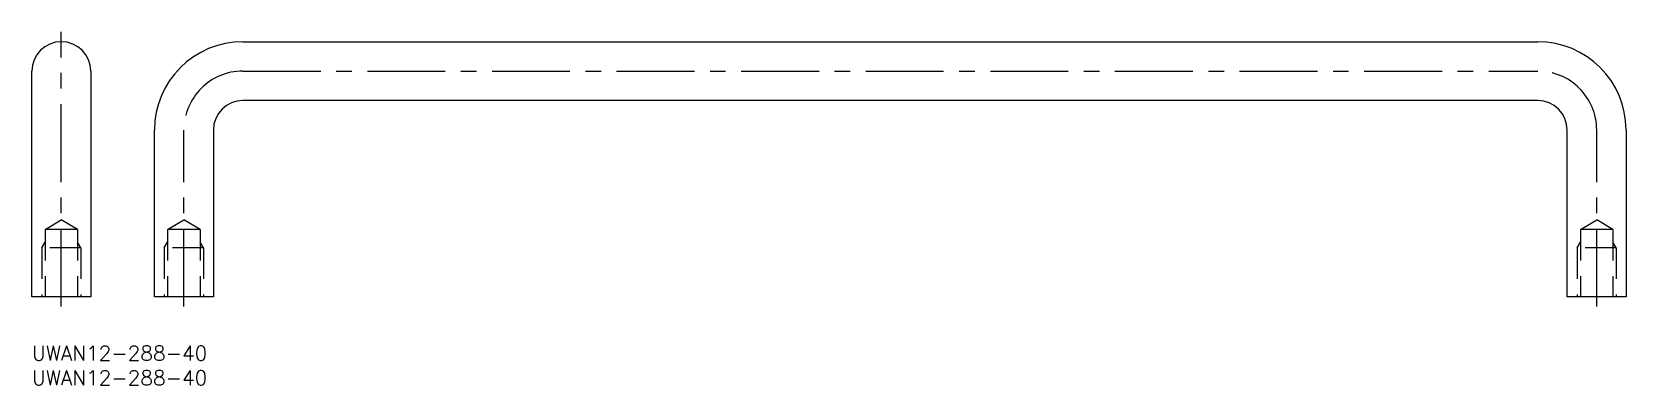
# Model space of a CAD drawing. Extents: x 0 to 325, y -8 to 64.
import ezdxf

# ---------------------------------------------------------------- set-up
doc = ezdxf.new("R2010")
doc.units = 0
doc.header["$LTSCALE"] = 0.5
doc.linetypes.add('CENTER', pattern=[50.8, 31.75, -6.35, 6.35, -6.35])
doc.linetypes.add('DASHED', pattern=[19.05, 12.7, -6.35])
for name, color, linetype in [('MSM_CENTER', 1, 'CENTER'), ('MSM_CONTINUOUS', 7, 'CONTINUOUS'), ('MSM_DASHED', 4, 'DASHED'), ('MSM_PART_NUMBER', 7, 'CONTINUOUS')]:
    doc.layers.add(name, color=color, linetype=linetype)
doc.styles.get("Standard").update_dxf_attribs({"font": 'txt.shx', "height": 3, "bigfont": 'bigfont.shx'})

# ---------------------------------------------------------------- blocks, each defined once
blk = doc.blocks.new('*U5')
at = {"layer": 'MSM_PART_NUMBER'}
blk.add_text('UWAN12-288-40', height=3, dxfattribs=at).set_placement((0, -3))
blk = doc.blocks.new('*U6')
at = {"layer": 'MSM_PART_NUMBER'}
blk.add_text('UWAN12-288-40', height=3, dxfattribs=at).set_placement((0, -8))

msp = doc.modelspace()

# ---------------------------------------------------------------- linework, layer by layer
at = {"layer": 'MSM_CENTER'}
for p, q in [((6, 8), (6, 64)), ((43, 56), (307, 56)), ((31, 8), (31, 44)), ((319, 8), (319, 44))]:
    msp.add_line(p, q, dxfattribs=at)
for centre, start, end in [((43, 44), 90, 180), ((307, 44), 0, 90)]:
    msp.add_arc(centre, 12, start, end, dxfattribs=at)
at = {"layer": 'MSM_CONTINUOUS'}
for p, q in [((43, 62), (307, 62)), ((0, 10), (0, 56)), ((12, 56), (12, 10)), ((307, 50), (43, 50)), ((25, 10), (25, 44)), ((37, 44), (37, 10)), ((313, 10), (313, 44)), ((325, 44), (325, 10)), ((12, 10), (0, 10)), ((37, 10), (25, 10)), ((325, 10), (313, 10))]:
    msp.add_line(p, q, dxfattribs=at)
for centre, radius, start, end in [((6, 56), 6, 0, 180), ((43, 44), 18, 90, 180), ((307, 44), 18, 0, 90), ((43, 44), 6, 90, 180), ((307, 44), 6, 0, 90)]:
    msp.add_arc(centre, radius, start, end, dxfattribs=at)
at = {"layer": 'MSM_DASHED'}
for p, q in [((2.68, 23.75), (6, 25.67)), ((2.68, 23.75), (2.68, 10)), ((9.32, 23.75), (2.68, 23.75)), ((9.32, 23.75), (6, 25.67)), ((9.32, 23.75), (9.32, 10)), ((27.68, 23.75), (31, 25.67)), ((27.68, 23.75), (27.68, 10)), ((34.32, 23.75), (27.68, 23.75)), ((34.32, 23.75), (31, 25.67)), ((34.32, 23.75), (34.32, 10)), ((315.68, 23.75), (319, 25.67)), ((315.68, 23.75), (315.68, 10)), ((322.32, 23.75), (315.68, 23.75)), ((322.32, 23.75), (319, 25.67)), ((322.32, 23.75), (322.32, 10)), ((2, 20), (2.68, 21.17)), ((2, 20), (2, 10)), ((10, 20), (2, 20)), ((10, 20), (9.32, 21.17)), ((10, 20), (10, 10)), ((27, 20), (27.68, 21.17)), ((27, 20), (27, 10)), ((35, 20), (27, 20)), ((35, 20), (34.32, 21.17)), ((35, 20), (35, 10)), ((315, 20), (315.68, 21.17)), ((315, 20), (315, 10)), ((323, 20), (315, 20)), ((323, 20), (322.32, 21.17)), ((323, 20), (323, 10))]:
    msp.add_line(p, q, dxfattribs=at)

# ---------------------------------------------------------------- block references
at = {"layer": 'MSM_CONTINUOUS'}
for name in ['*U5', '*U6']:
    msp.add_blockref(name, (0, 0), dxfattribs=at)

doc.saveas('drawing.dxf')
